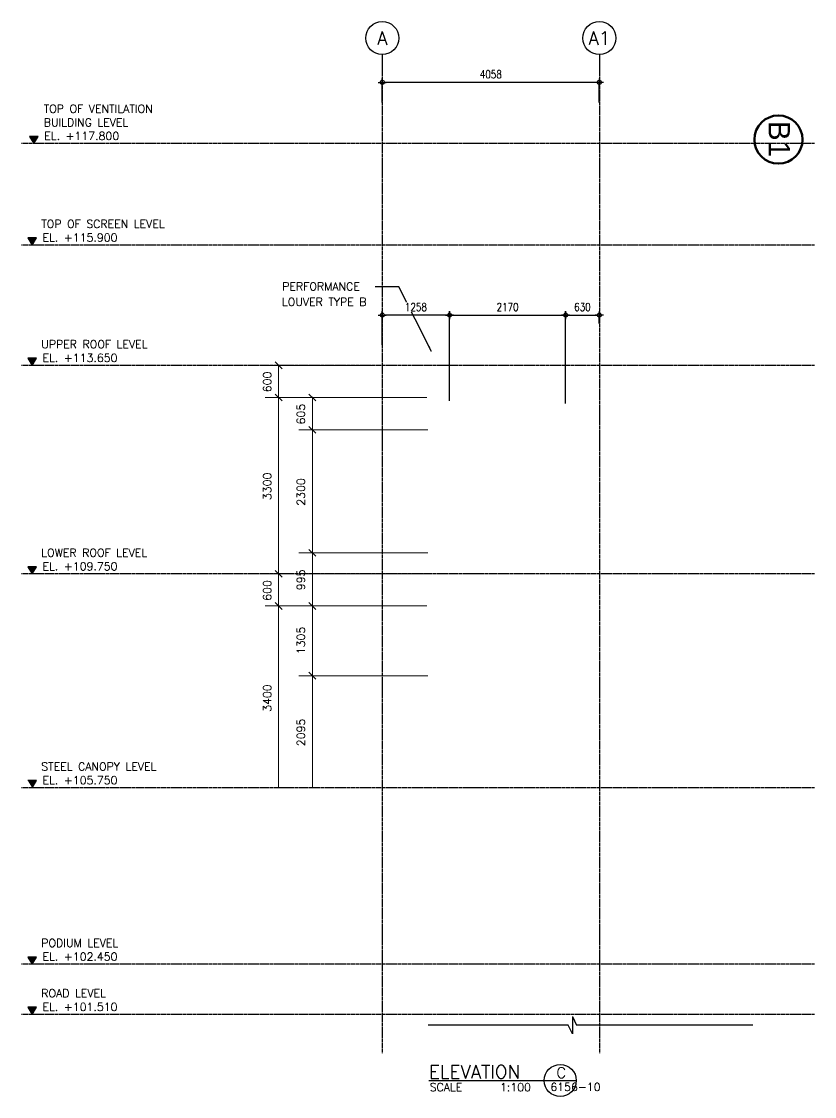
# Model space of a CAD drawing. Header units: millimetres. Extents: x -187664 to 435448, y -313239 to 299894.
# Drawn here: x 131578 to 146405, y 117612 to 137720 of the extents above; entities that cross this region are included whole.
import ezdxf
from ezdxf.enums import TextEntityAlignment as Align

# ---------------------------------------------------------------- set-up
doc = ezdxf.new("R2010")
doc.units = ezdxf.units.MM
doc.linetypes.add('CENTER', pattern=[2, 1.25, -0.25, 0.25, -0.25])
doc.linetypes.add('XKITLINE00', pattern=[0])
doc.layers.add('000 - EXISTING_DIM_MAIN_COLOR_251', color=251, linetype='Continuous')
doc.layers.add('S-GRID-IDEN', color=3, linetype='Continuous', lineweight=50)
doc.styles.add('ARIAL', font='arial.ttf')
doc.styles.add('RomanS', font='romans.shx', dxfattribs={"width": 0.8})
doc.dimstyles.new('Dim-Cen', dxfattribs={"dimtxt": 3, "dimasz": 1, "dimexe": 0, "dimexo": 2.5, "dimgap": 1.5, "dimtad": 1, "dimdec": 0, "dimzin": 1, "dimdsep": 46, "dimtxsty": 'RomanS', "dimblk": 'CEN1', "dimcen": 0.09, "dimclrd": 1, "dimclre": 250, "dimclrt": 3, "dimadec": 0, "dimazin": 0, "dimtfac": 1, "dimtdec": 0, "dimtofl": 0, "dimtmove": 2, "dimatfit": 3, "dimfxl": 1, "dimtfill": 1, "dimtfillclr": 256, "dimtolj": 1, "dimtzin": 0, "dimarcsym": 0})
doc.dimstyles.get("Standard").update_dxf_attribs({"dimtxt": 0.18, "dimasz": 0.18, "dimexe": 0.18, "dimexo": 0.0625, "dimgap": 0.09, "dimtad": 0, "dimtih": 1, "dimtoh": 1, "dimdec": 4, "dimzin": 0, "dimdsep": 46, "dimtxsty": 'Standard', "dimcen": 0.09, "dimadec": 0, "dimazin": 0, "dimtfac": 1, "dimtdec": 4, "dimtofl": 0, "dimtmove": 0, "dimatfit": 3, "dimfxl": 1, "dimtolj": 1, "dimtzin": 0, "dimarcsym": 0})

# ---------------------------------------------------------------- blocks, each defined once
blk = doc.blocks.new('CEN1')
at = {"color": 1}
for p, q in [((1.5, 0), (-1.5, 0)), ((0, 1.5), (0, -1.5))]:
    blk.add_line(p, q, dxfattribs=at)
at = {"color": 3}
blk.add_circle((0, 0), 0.75, dxfattribs=at)
blk = doc.blocks.new('*D4952')
at = {"layer": '000 - EXISTING_DIM_MAIN_COLOR_251', "color": 250, "lineweight": -2, "transparency": 16777216}
for p, q in [((138324, 136205), (138324, 136581)), ((142382, 136205), (142382, 136581))]:
    blk.add_line(p, q, dxfattribs=at)
at = {"layer": '000 - EXISTING_DIM_MAIN_COLOR_251', "color": 1, "lineweight": -2, "transparency": 16777216}
blk.add_line((142332, 136581), (138374, 136581), dxfattribs=at)
at = {"layer": '000 - EXISTING_DIM_MAIN_COLOR_251', "color": 1, "lineweight": -2, "transparency": 16777216, "xscale": 50, "yscale": 50, "zscale": 50, "rotation": 180}
blk.add_blockref('CEN1', (138324, 136581), dxfattribs=at)
at = {"layer": '000 - EXISTING_DIM_MAIN_COLOR_251', "color": 1, "lineweight": -2, "transparency": 16777216, "xscale": 50, "yscale": 50, "zscale": 50}
blk.add_blockref('CEN1', (142382, 136581), dxfattribs=at)
at = {"layer": '000 - EXISTING_DIM_MAIN_COLOR_251', "color": 3, "transparency": 16777216, "insert": (140353, 136732), "char_height": 150, "attachment_point": 5, "style": 'RomanS', "bg_fill": 3, "box_fill_scale": 1.1, "bg_fill_color": 256, "bg_fill_true_color": 13158600, "bg_fill_transparency": 0}
blk.add_mtext('\\A1;4058', dxfattribs=at)
blk = doc.blocks.new('*D4953')
at = {"layer": '000 - EXISTING_DIM_MAIN_COLOR_251', "color": 250, "lineweight": -2, "transparency": 16777216}
for p, q in [((139582, 130627), (139582, 132227)), ((141752, 130572), (141752, 132227))]:
    blk.add_line(p, q, dxfattribs=at)
at = {"layer": '000 - EXISTING_DIM_MAIN_COLOR_251', "color": 1, "lineweight": -2, "transparency": 16777216}
blk.add_line((139632, 132227), (141702, 132227), dxfattribs=at)
at = {"layer": '000 - EXISTING_DIM_MAIN_COLOR_251', "color": 1, "lineweight": -2, "transparency": 16777216, "xscale": 50, "yscale": 50, "zscale": 50, "rotation": 180}
blk.add_blockref('CEN1', (139582, 132227), dxfattribs=at)
at = {"layer": '000 - EXISTING_DIM_MAIN_COLOR_251', "color": 1, "lineweight": -2, "transparency": 16777216, "xscale": 50, "yscale": 50, "zscale": 50}
blk.add_blockref('CEN1', (141752, 132227), dxfattribs=at)
at = {"layer": '000 - EXISTING_DIM_MAIN_COLOR_251', "color": 3, "transparency": 16777216, "insert": (140667, 132379), "char_height": 150, "attachment_point": 5, "style": 'RomanS', "bg_fill": 3, "box_fill_scale": 1.1, "bg_fill_color": 256, "bg_fill_true_color": 13158600, "bg_fill_transparency": 0}
blk.add_mtext('\\A1;2170', dxfattribs=at)
blk = doc.blocks.new('*D4955')
at = {"layer": '000 - EXISTING_DIM_MAIN_COLOR_251', "color": 250, "lineweight": -2, "transparency": 16777216}
for p, q in [((141752, 131964), (141752, 132227)), ((142382, 132073), (142382, 132227))]:
    blk.add_line(p, q, dxfattribs=at)
at = {"layer": '000 - EXISTING_DIM_MAIN_COLOR_251', "color": 1, "lineweight": -2, "transparency": 16777216}
blk.add_line((141802, 132227), (142332, 132227), dxfattribs=at)
at = {"layer": '000 - EXISTING_DIM_MAIN_COLOR_251', "color": 1, "lineweight": -2, "transparency": 16777216, "xscale": 50, "yscale": 50, "zscale": 50, "rotation": 180}
blk.add_blockref('CEN1', (141752, 132227), dxfattribs=at)
at = {"layer": '000 - EXISTING_DIM_MAIN_COLOR_251', "color": 1, "lineweight": -2, "transparency": 16777216, "xscale": 50, "yscale": 50, "zscale": 50}
blk.add_blockref('CEN1', (142382, 132227), dxfattribs=at)
at = {"layer": '000 - EXISTING_DIM_MAIN_COLOR_251', "color": 3, "transparency": 16777216, "insert": (142067, 132379), "char_height": 150, "attachment_point": 5, "style": 'RomanS', "bg_fill": 3, "box_fill_scale": 1.1, "bg_fill_color": 256, "bg_fill_true_color": 13158600, "bg_fill_transparency": 0}
blk.add_mtext('\\A1;630', dxfattribs=at)
blk = doc.blocks.new('*D4954')
at = {"layer": '000 - EXISTING_DIM_MAIN_COLOR_251', "color": 250, "lineweight": -2, "transparency": 16777216}
for p, q in [((138324, 131670), (138324, 132227)), ((139582, 130627), (139582, 132227))]:
    blk.add_line(p, q, dxfattribs=at)
at = {"layer": '000 - EXISTING_DIM_MAIN_COLOR_251', "color": 1, "lineweight": -2, "transparency": 16777216}
blk.add_line((139532, 132227), (138374, 132227), dxfattribs=at)
at = {"layer": '000 - EXISTING_DIM_MAIN_COLOR_251', "color": 1, "lineweight": -2, "transparency": 16777216, "xscale": 50, "yscale": 50, "zscale": 50, "rotation": 180}
blk.add_blockref('CEN1', (138324, 132227), dxfattribs=at)
at = {"layer": '000 - EXISTING_DIM_MAIN_COLOR_251', "color": 1, "lineweight": -2, "transparency": 16777216, "xscale": 50, "yscale": 50, "zscale": 50}
blk.add_blockref('CEN1', (139582, 132227), dxfattribs=at)
at = {"layer": '000 - EXISTING_DIM_MAIN_COLOR_251', "color": 3, "transparency": 16777216, "insert": (138953, 132379), "char_height": 150, "attachment_point": 5, "style": 'RomanS', "bg_fill": 3, "box_fill_scale": 1.1, "bg_fill_color": 256, "bg_fill_true_color": 13158600, "bg_fill_transparency": 0}
blk.add_mtext('\\A1;1258', dxfattribs=at)
blk = doc.blocks.new('Grid - 100 Scale-586761-ENT 1_ROOF LEVEL SHEET')
at = {"layer": 'S-GRID-IDEN'}
blk.add_circle((0, 0), 4.5, dxfattribs=at)

msp = doc.modelspace()

# ---------------------------------------------------------------- hatches: boundary and pattern name
at = {"layer": '000 - EXISTING_DIM_MAIN_COLOR_251'}
for points in [[(131727.103, 135571.48), (131808.218, 135438.099), (131889.333, 135571.48)], [(131695.313, 133671.48), (131776.428, 133538.099), (131857.543, 133671.48)], [(131695.313, 131421.48), (131776.428, 131288.099), (131857.543, 131421.48)], [(131695.313, 127521.48), (131776.428, 127388.099), (131857.543, 127521.48)], [(131695.313, 123521.48), (131776.428, 123388.099), (131857.543, 123521.48)], [(131695.313, 120221.48), (131776.428, 120088.099), (131857.543, 120221.48)], [(131695.313, 119281.48), (131776.428, 119148.099), (131857.543, 119281.48)]]:
    msp.add_hatch(color=256, dxfattribs=at).paths.add_polyline_path(points)

# ---------------------------------------------------------------- linework, layer by layer
for p, q in [((138324.279, 137101.55), (138324.279, 136858.08)), ((142382.279, 137101.55), (142382.279, 136858.08)), ((131889.333, 135571.48), (131727.103, 135571.48)), ((131727.103, 135571.48), (131808.218, 135438.099)), ((131808.218, 135438.099), (131889.333, 135571.48)), ((131857.543, 133671.48), (131695.313, 133671.48)), ((131695.313, 133671.48), (131776.428, 133538.099)), ((131776.428, 133538.099), (131857.543, 133671.48)), ((131857.543, 131421.48), (131695.313, 131421.48)), ((131695.313, 131421.48), (131776.428, 131288.099)), ((131776.428, 131288.099), (131857.543, 131421.48)), ((131857.543, 127521.48), (131695.313, 127521.48)), ((131695.313, 127521.48), (131776.428, 127388.099)), ((131776.428, 127388.099), (131857.543, 127521.48)), ((131857.543, 123521.48), (131695.313, 123521.48)), ((131776.428, 123388.099), (131857.543, 123521.48)), ((131857.543, 120221.48), (131695.313, 120221.48)), ((131695.313, 120221.48), (131776.428, 120088.099)), ((131776.428, 120088.099), (131857.543, 120221.48)), ((131857.543, 119281.48), (131695.313, 119281.48)), ((131695.313, 119281.48), (131776.428, 119148.099)), ((131776.428, 119148.099), (131857.543, 119281.48)), ((141877.384, 119106.719), (141877.384, 118782.282)), ((141877.384, 119106.719), (141954.943, 118944.5)), ((141799.825, 118944.5), (139178.765, 118944.5)), ((141877.384, 118782.282), (141799.825, 118944.5)), ((145254.448, 118944.5), (141954.943, 118944.5)), ((139196.382, 117912.384), (141951.837, 117912.384))]:
    msp.add_line(p, q, dxfattribs=at)
at = {"layer": '000 - EXISTING_DIM_MAIN_COLOR_251', "linetype": 'CENTER', "ltscale": 30}
for p, q in [((146405.062, 135438.099), (131578.494, 135438.099)), ((146405.062, 133538.099), (131578.494, 133538.099)), ((146405.062, 131288.099), (131578.494, 131288.099)), ((146405.062, 127388.099), (131578.494, 127388.099)), ((146405.062, 123388.099), (131578.494, 123388.099)), ((146405.062, 120088.099), (131578.494, 120088.099)), ((146405.062, 119148.099), (131578.494, 119148.099))]:
    msp.add_line(p, q, dxfattribs=at)
at = {"layer": '000 - EXISTING_DIM_MAIN_COLOR_251', "linetype": 'XKITLINE00', "lineweight": 0}
for p, q in [((136322.911, 131351.739), (136450.191, 131224.46)), ((138199.279, 131288.099), (136135.301, 131288.099)), ((136386.551, 130688.099), (136386.551, 131288.099)), ((136322.911, 130751.739), (136450.191, 130624.46)), ((136322.911, 130751.739), (136450.191, 130624.46)), ((136953.553, 130751.739), (137080.832, 130624.46)), ((139157.282, 130688.099), (136135.301, 130688.099)), ((139157.282, 130688.099), (136135.301, 130688.099)), ((136386.551, 127388.099), (136386.551, 130688.099)), ((139157.282, 130688.099), (136765.942, 130688.099)), ((137017.192, 130083.099), (137017.192, 130688.099)), ((136953.553, 130146.739), (137080.832, 130019.46)), ((136953.553, 130146.739), (137080.832, 130019.46)), ((139177.352, 130083.099), (136765.942, 130083.099)), ((139177.352, 130083.099), (136765.942, 130083.099)), ((137017.192, 127783.099), (137017.192, 130083.099)), ((139177.352, 127783.099), (136765.942, 127783.099)), ((139177.352, 127783.099), (136765.942, 127783.099)), ((136953.553, 127846.739), (137080.832, 127719.46)), ((136953.553, 127846.739), (137080.832, 127719.46)), ((137017.192, 126788.099), (137017.192, 127783.099)), ((136608.442, 127388.099), (136135.301, 127388.099)), ((136608.442, 127388.099), (136135.301, 127388.099)), ((136322.911, 127451.739), (136450.191, 127324.46)), ((136322.911, 127451.739), (136450.191, 127324.46)), ((136386.551, 126788.099), (136386.551, 127388.099)), ((139157.282, 127388.099), (136923.442, 127388.099)), ((139157.282, 127388.099), (136923.442, 127388.099)), ((139157.282, 126788.099), (136135.301, 126788.099)), ((139157.282, 126788.099), (136135.301, 126788.099)), ((136322.911, 126851.739), (136450.191, 126724.46)), ((136322.911, 126851.739), (136450.191, 126724.46)), ((136386.551, 123388.099), (136386.551, 126788.099)), ((139157.282, 126788.099), (136765.942, 126788.099)), ((139157.282, 126788.099), (136765.942, 126788.099)), ((136953.553, 126851.739), (137080.832, 126724.46)), ((136953.553, 126851.739), (137080.832, 126724.46)), ((137017.192, 125483.099), (137017.192, 126788.099)), ((139177.352, 125483.099), (136765.942, 125483.099)), ((139177.352, 125483.099), (136765.942, 125483.099)), ((136953.553, 125546.739), (137080.832, 125419.46)), ((136953.553, 125546.739), (137080.832, 125419.46)), ((137017.192, 123388.099), (137017.192, 125483.099))]:
    msp.add_line(p, q, dxfattribs=at)
at = {"layer": '000 - EXISTING_DIM_MAIN_COLOR_251'}
for centre, radius in [((138324.279, 137410.531), 308.981), ((142382.279, 137410.531), 308.981), ((141651.837, 117912.384), 300)]:
    msp.add_circle(centre, radius, dxfattribs=at)
for p in [(136386.551, 131288.099), (136386.551, 130688.099), (136386.551, 130688.099), (137017.192, 130688.099), (137017.192, 130083.099), (137017.192, 130083.099), (137017.192, 127783.099), (137017.192, 127783.099), (136386.551, 127388.099), (136386.551, 127388.099), (136386.551, 126788.099), (136386.551, 126788.099), (137017.192, 126788.099), (137017.192, 126788.099), (137017.192, 125483.099), (137017.192, 125483.099)]:
    msp.add_point(p, dxfattribs=at)

# ---------------------------------------------------------------- block references
at = {"layer": 'S-GRID-IDEN', "xscale": 99.99999999999994, "yscale": 99.99999999999994, "zscale": 99.99999999999994, "rotation": 270}
msp.add_blockref('Grid - 100 Scale-586761-ENT 1_ROOF LEVEL SHEET', (145731.293, 135511.439), dxfattribs=at)

# ---------------------------------------------------------------- texts
at = {"layer": '000 - EXISTING_DIM_MAIN_COLOR_251', "style": 'RomanS'}
for s, height, p in [('TOP OF VENTILATION', 150, (131994.201, 136012.607)), ('BUILDING LEVEL', 150, (131994.201, 135757.551)), ('EL. +117.800', 150, (132003.462, 135503.124)), ('TOP OF SCREEN LEVEL', 150, (131947.91, 133858.603)), ('EL. +115.900', 150, (131971.672, 133603.124)), ('PERFORMANCE', 150, (136452.564, 132689.052)), ('LOUVER TYPE B', 150, (136447.321, 132400.135)), ('UPPER ROOF LEVEL', 150, (131947.91, 131608.603)), ('EL. +113.650', 150, (131971.672, 131353.124)), ('LOWER ROOF LEVEL', 150, (131947.91, 127708.603)), ('EL. +109.750', 150, (131971.672, 127453.124)), ('STEEL CANOPY LEVEL', 150, (131947.91, 123708.603)), ('EL. +105.750', 150, (131971.672, 123453.124)), ('PODIUM LEVEL', 150, (131947.91, 120408.603)), ('EL. +102.450', 150, (131971.672, 120153.124)), ('ROAD LEVEL', 150, (131947.91, 119468.603)), ('EL. +101.510', 150, (131971.672, 119213.124)), ('ELEVATION', 250, (139196.382, 117949.487)), ('C', 200, (141579.82, 117955.725)), ('SCALE', 150, (139209.635, 117711.463)), ('1:100', 150, (140525.364, 117711.463)), ('6156-10', 150, (141465.992, 117715.297))]:
    msp.add_text(s, height=height, dxfattribs=at).set_placement(p)
for s, p in [('600', (136247.801, 130785.072)), ('605', (136878.442, 130182.572)), ('3300', (136247.801, 128767.396)), ('2300', (136878.442, 128662.396)), ('995', (136878.442, 127082.572)), ('600', (136247.801, 126885.072)), ('1305', (136878.442, 125884.232)), ('3400', (136247.801, 124807.728)), ('2095', (136878.442, 124164.896))]:
    msp.add_text(s, height=150, rotation=90, dxfattribs=at).set_placement(p)
for tag, p in [('A', (138324.279, 137410.531)), ('A1', (142382.279, 137410.531))]:
    msp.add_attdef(tag, text='', height=250, dxfattribs=at).set_placement(p, align=Align.MIDDLE_CENTER)
at = {"layer": 'S-GRID-IDEN', "lineweight": 9, "insert": (145947.189, 135863.229), "char_height": 400, "width": 833.755, "attachment_point": 1, "rotation": 270, "style": 'ARIAL'}
msp.add_mtext('B1', dxfattribs=at)

# ---------------------------------------------------------------- leaders
at = {"layer": '000 - EXISTING_DIM_MAIN_COLOR_251'}
msp.add_leader([(139244.917, 131545.796), (138632.838, 132758.097), (138190.867, 132758.097)], dimstyle='Standard', override={"dimasz": 100, "dimgap": 0.09, "dimtad": 0}, dxfattribs=at)

# ---------------------------------------------------------------- next in the draw order: dimensions: what is measured, and where the dimension line sits
for base, p1, p2, picture, middle in [((138324.279, 136580.619), (142382.279, 136079.735), (138324.279, 136079.735), '*D4952', (140353.279, 136732.205)), ((141752.352, 132227.326), (139582.351, 130502.004), (141752.352, 130447.082), '*D4953', (140667.351, 132378.911))]:
    dim = msp.add_linear_dim(base=base, p1=p1, p2=p2, dimstyle='Dim-Cen', override={"dimscale": 50}, dxfattribs=at)
    dim.commit()
    dim.dimension.update_dxf_attribs({"geometry": picture, "text_midpoint": middle})

# ---------------------------------------------------------------- next in the draw order: linework, layer by layer
at = {"layer": '000 - EXISTING_DIM_MAIN_COLOR_251', "linetype": 'CENTER', "ltscale": 30}
for p, q in [((138324.279, 136858.08), (138324.279, 118420.046)), ((142382.279, 136858.08), (142382.279, 118420.046))]:
    msp.add_line(p, q, dxfattribs=at)

# ---------------------------------------------------------------- next in the draw order: dimensions: what is measured, and where the dimension line sits
at = {"layer": '000 - EXISTING_DIM_MAIN_COLOR_251'}
dim = msp.add_linear_dim(base=(138324.279, 132227.326), p1=(139582.351, 130502.004), p2=(138324.279, 131545.202), angle=180, dimstyle='Dim-Cen', override={"dimscale": 50}, dxfattribs=at)
dim.commit()
dim.dimension.update_dxf_attribs({"geometry": '*D4954', "text_midpoint": (138953.315, 132378.911)})
dim = msp.add_linear_dim(base=(142382.279, 132227.326), p1=(141752.352, 131838.595), p2=(142382.279, 131947.789), dimstyle='Dim-Cen', override={"dimscale": 50}, dxfattribs=at)
dim.commit()
dim.dimension.update_dxf_attribs({"geometry": '*D4955', "text_midpoint": (142067.315, 132378.963)})

doc.saveas('drawing.dxf')
